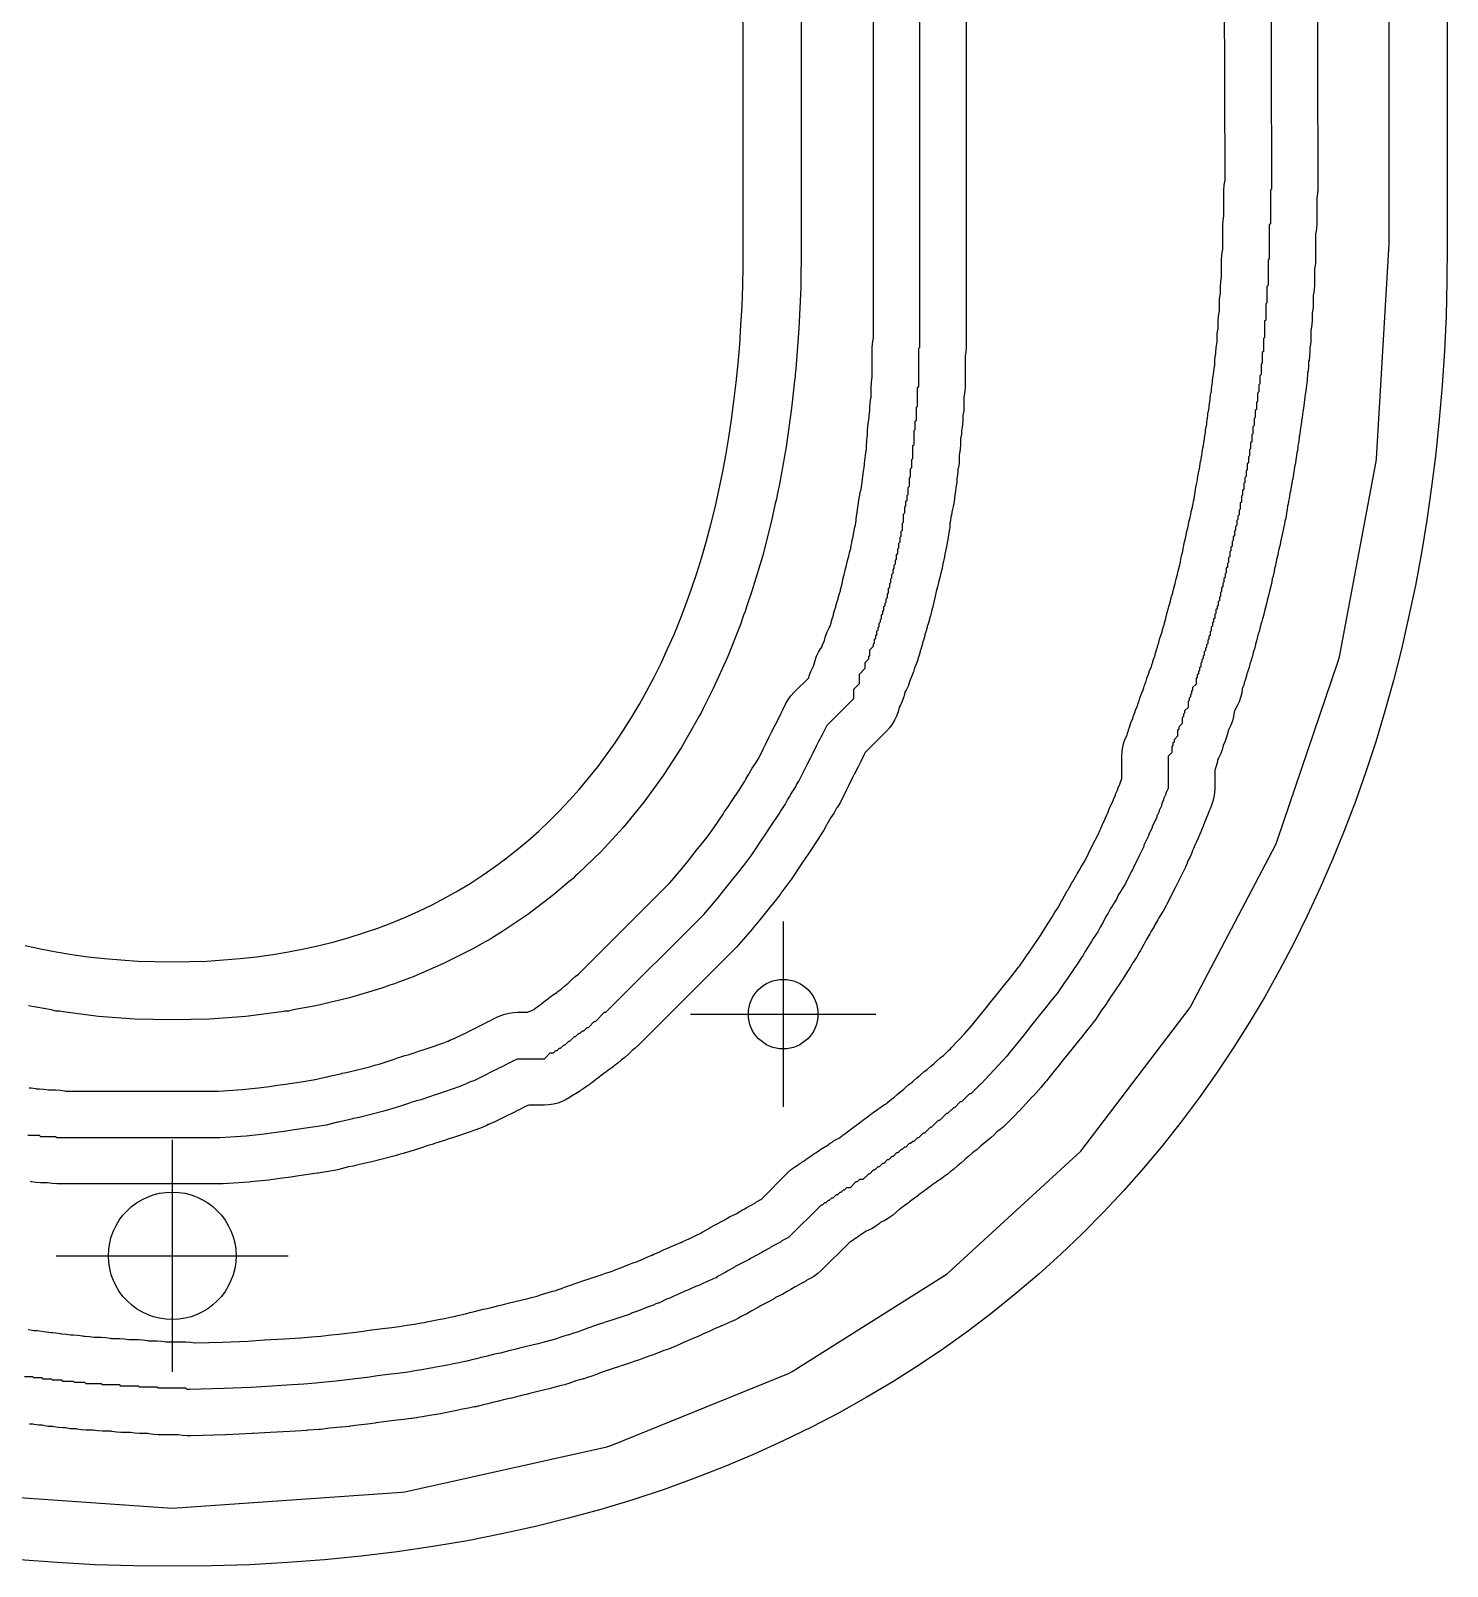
# Model space of a CAD drawing. Header units: millimetres. Extents: x 0 to 1800, y 0 to 406.
# Drawn here: x 1154.4 to 1276.5, y 51.5 to 183.9 of the extents above; entities that cross this region are included whole.
import ezdxf

# ---------------------------------------------------------------- set-up
doc = ezdxf.new("R2010")
doc.units = ezdxf.units.MM
for name, color, linetype in [('1_LETTERS', 7, 'Continuous'), ('2_BACK_inset_5mm', 7, 'Continuous'), ('4_THREADED_RODS_MX', 7, 'Continuous'), ('5_CABLE_EXITS_D11', 7, 'Continuous'), ('CENTERLINE', 7, 'Continuous'), ('GROOVE_8MM', 7, 'Continuous')]:
    doc.layers.add(name, color=color, linetype=linetype)

msp = doc.modelspace()

# ---------------------------------------------------------------- linework, layer by layer
at = {"layer": '1_LETTERS'}
for points in [[(1276.51, 202.42), (1276.51, 165.4), (1276.48, 162.34), (1276.4, 159.31), (1276.26, 156.31), (1276.07, 153.34), (1275.82, 150.39), (1275.52, 147.47), (1275.16, 144.58), (1274.75, 141.72), (1274.28, 138.89), (1273.76, 136.09), (1273.18, 133.33), (1272.55, 130.59), (1271.87, 127.89), (1271.13, 125.23), (1270.34, 122.6), (1269.49, 120), (1268.59, 117.44), (1267.63, 114.92), (1266.62, 112.44), (1265.56, 109.99), (1264.44, 107.58), (1263.27, 105.22), (1262.05, 102.89), (1260.77, 100.61), (1259.44, 98.37), (1258.06, 96.17), (1256.62, 94.01), (1255.13, 91.9), (1253.58, 89.83), (1251.99, 87.81), (1250.33, 85.84), (1248.63, 83.91), (1246.87, 82.03), (1245.07, 80.2), (1243.2, 78.42), (1241.29, 76.69), (1239.32, 75.01), (1237.3, 73.38), (1235.23, 71.81), (1233.11, 70.28), (1230.93, 68.81), (1228.7, 67.4), (1226.42, 66.04), (1224.09, 64.73), (1221.7, 63.49), (1219.26, 62.3), (1216.77, 61.16), (1214.23, 60.09), (1211.64, 59.08), (1209, 58.12), (1206.3, 57.23), (1203.55, 56.4), (1200.76, 55.63), (1197.91, 54.92), (1195, 54.28), (1192.05, 53.7), (1189.05, 53.19), (1185.99, 52.74), (1182.89, 52.36), (1179.73, 52.05), (1176.52, 51.81), (1173.27, 51.63), (1169.96, 51.53), (1166.6, 51.49), (1163.24, 51.53), (1159.93, 51.63), (1156.67, 51.81), (1153.46, 52.05)], [(1153.91, 105.03), (1155.23, 104.73), (1156.58, 104.47), (1157.94, 104.25), (1159.33, 104.06), (1160.74, 103.9), (1162.17, 103.78), (1163.62, 103.69), (1165.1, 103.64), (1166.6, 103.62), (1168.09, 103.64), (1169.57, 103.69), (1171.02, 103.78), (1172.45, 103.9), (1173.86, 104.06), (1175.25, 104.25), (1176.61, 104.47), (1177.95, 104.73), (1179.27, 105.03), (1180.56, 105.35), (1181.84, 105.71), (1183.09, 106.11), (1184.32, 106.53), (1185.52, 106.99), (1186.7, 107.48), (1187.86, 108), (1189, 108.55), (1190.11, 109.13), (1191.2, 109.75), (1192.27, 110.39), (1193.31, 111.07), (1194.34, 111.78), (1195.33, 112.51), (1196.31, 113.28), (1197.26, 114.07), (1198.19, 114.9), (1199.1, 115.75), (1199.98, 116.64), (1200.84, 117.55), (1201.67, 118.49), (1202.48, 119.45), (1203.27, 120.45), (1204.04, 121.47), (1204.78, 122.52), (1205.5, 123.6), (1206.19, 124.7), (1206.86, 125.83), (1207.51, 126.98), (1208.13, 128.17), (1208.73, 129.37), (1209.3, 130.61), (1209.85, 131.86), (1210.38, 133.15), (1210.88, 134.45), (1211.36, 135.79), (1211.82, 137.14), (1212.25, 138.52), (1212.65, 139.93), (1213.03, 141.35), (1213.39, 142.8), (1213.72, 144.28), (1214.03, 145.77), (1214.32, 147.29), (1214.58, 148.83), (1214.81, 150.39), (1215.02, 151.98), (1215.21, 153.58), (1215.37, 155.21), (1215.51, 156.86), (1215.62, 158.52), (1215.71, 160.21), (1215.77, 161.92), (1215.81, 163.65), (1215.82, 165.4), (1215.82, 202.42)]]:
    msp.add_lwpolyline(points, dxfattribs=at)
at = {"layer": '2_BACK_inset_5mm'}
for points in [[(1146.8, 57.87), (1166.6, 56.5), (1186.39, 57.87), (1186.65, 57.91), (1204.05, 61.8), (1204.48, 61.93), (1219.71, 68.12), (1220.04, 68.29), (1233.39, 76.71), (1233.46, 76.76), (1244.92, 87.29), (1254.35, 99.69), (1254.41, 99.8), (1261.72, 113.75), (1261.88, 114.13), (1267.08, 129.46), (1267.21, 129.93), (1270.38, 146.76), (1270.42, 147.04), (1271.51, 165.54), (1271.51, 202.28)], [(1220.82, 202.46), (1220.82, 165.36), (1220.77, 161.77), (1220.61, 158.23), (1220.35, 154.75), (1220.3, 154.31), (1220.29, 154.06), (1220.24, 153.72), (1219.98, 151.36), (1219.51, 148.04), (1218.94, 144.81), (1218.74, 143.89), (1218.69, 143.52), (1218.58, 143.15), (1218.26, 141.65), (1217.47, 138.58), (1216.57, 135.6), (1216.11, 134.25), (1215.99, 133.84), (1215.85, 133.52), (1215.57, 132.71), (1214.46, 129.91), (1213.23, 127.2), (1212.35, 125.47), (1212.18, 125.09), (1212.04, 124.87), (1211.9, 124.6), (1210.46, 122.09), (1208.9, 119.69), (1207.24, 117.39), (1205.46, 115.21), (1203.57, 113.15), (1201.57, 111.21), (1201.37, 111.04), (1201.16, 110.82), (1200.81, 110.56), (1199.46, 109.39), (1197.24, 107.71), (1194.92, 106.15), (1194.31, 105.79), (1193.98, 105.55), (1193.56, 105.36), (1192.5, 104.74), (1189.98, 103.47), (1187.36, 102.34), (1186.17, 101.91), (1185.76, 101.71), (1185.36, 101.61), (1184.65, 101.36), (1181.86, 100.52), (1178.97, 99.84), (1177.02, 99.49), (1176.61, 99.38), (1176.31, 99.36), (1176, 99.3), (1172.95, 98.92), (1169.81, 98.69), (1166.6, 98.62), (1163.38, 98.69), (1160.24, 98.92), (1157.19, 99.3), (1156.87, 99.36), (1156.57, 99.38), (1156.17, 99.49), (1154.21, 99.84)]]:
    msp.add_lwpolyline(points, dxfattribs=at)
at = {"layer": '4_THREADED_RODS_MX'}
for p, q in [((1219.26, 107.11), (1219.26, 91.11)), ((1211.26, 99.11), (1227.26, 99.11))]:
    msp.add_line(p, q, dxfattribs=at)
msp.add_circle((1219.26, 99.11), 3, dxfattribs=at)
at = {"layer": '5_CABLE_EXITS_D11'}
for p, q in [((1166.59, 88.27), (1166.59, 68.27)), ((1156.59, 78.27), (1176.59, 78.27))]:
    msp.add_line(p, q, dxfattribs=at)
msp.add_circle((1166.59, 78.27), 5.5, dxfattribs=at)
at = {"layer": 'CENTERLINE'}
for points in [[(1154.13, 88.67), (1155.13, 88.67), (1155.23, 88.57), (1156.53, 88.57), (1156.63, 88.47), (1170.7, 88.47), (1172.96, 88.62), (1174.52, 88.78), (1175.54, 88.92), (1176.24, 89.02), (1176.94, 89.12), (1178.51, 89.35), (1179.88, 89.57), (1180.87, 89.82), (1180.92, 89.83), (1181.42, 89.93), (1182.17, 90.12), (1182.22, 90.13), (1182.72, 90.23), (1184.84, 90.76), (1185.14, 90.86), (1185.54, 90.96), (1186.39, 91.24), (1186.99, 91.44), (1187.29, 91.54), (1187.59, 91.64), (1187.64, 91.66), (1188.04, 91.76), (1188.89, 92.04), (1189.19, 92.14), (1189.49, 92.24), (1190.09, 92.44), (1191.41, 92.89), (1191.61, 92.99), (1191.91, 93.09), (1192.31, 93.29), (1192.61, 93.39), (1193.77, 93.97), (1193.97, 94.07), (1194.37, 94.27), (1194.57, 94.37), (1194.77, 94.47), (1194.97, 94.57), (1195.37, 94.77), (1195.57, 94.87), (1195.77, 94.97), (1195.97, 95.07), (1196.37, 95.27), (1196.37, 95.27), (1198.67, 95.27), (1199.17, 95.77), (1199.47, 95.77), (1199.67, 95.97), (1199.77, 95.97), (1199.97, 96.17), (1200.07, 96.17), (1200.37, 96.47), (1200.47, 96.47), (1200.77, 96.77), (1200.87, 96.77), (1201.27, 97.17), (1201.37, 97.17), (1201.67, 97.47), (1201.77, 97.47), (1201.97, 97.67), (1202.07, 97.67), (1202.37, 97.97), (1202.47, 97.97), (1202.97, 98.47), (1203.07, 98.47), (1203.87, 99.27), (1203.97, 99.27), (1212.41, 107.71), (1213.56, 109.05), (1214.12, 109.75), (1214.92, 110.75), (1215.32, 111.25), (1215.87, 111.93), (1216.56, 112.86), (1217.52, 114.29), (1217.58, 114.41), (1217.76, 114.66), (1218.19, 115.31), (1218.92, 116.39), (1219.02, 116.59), (1219.42, 117.19), (1219.62, 117.59), (1219.82, 117.89), (1219.92, 118.09), (1220.32, 118.69), (1220.42, 118.89), (1220.62, 119.19), (1221.14, 120.24), (1221.34, 120.64), (1221.44, 120.84), (1221.54, 121.04), (1221.64, 121.24), (1221.84, 121.64), (1221.94, 121.84), (1222.04, 122.04), (1222.14, 122.24), (1222.34, 122.64), (1222.44, 122.84), (1222.54, 123.04), (1222.64, 123.24), (1222.84, 123.64), (1223.04, 124.04), (1225.34, 126.34), (1225.34, 127.14), (1225.84, 127.64), (1225.84, 128.44), (1226.34, 128.94), (1226.34, 129.44), (1226.64, 129.74), (1226.64, 129.94), (1226.74, 130.04), (1226.74, 130.54), (1227.04, 130.84), (1227.04, 131.04), (1227.14, 131.14), (1227.14, 131.44), (1227.24, 131.54), (1227.24, 131.74), (1227.34, 131.84), (1227.34, 132.14), (1227.44, 132.24), (1227.44, 132.44), (1227.54, 132.54), (1227.54, 132.84), (1227.64, 132.94), (1227.64, 133.14), (1227.74, 133.24), (1227.74, 133.54), (1227.84, 133.64), (1227.84, 133.84), (1227.94, 133.94), (1227.94, 134.24), (1228.04, 134.34), (1228.04, 134.54), (1228.14, 134.64), (1228.14, 134.94), (1228.24, 135.04), (1228.24, 135.34), (1228.34, 135.44), (1228.34, 135.84), (1228.44, 135.94), (1228.44, 136.24), (1228.54, 136.34), (1228.54, 136.64), (1228.64, 136.74), (1228.64, 137.04), (1228.74, 137.14), (1228.74, 137.44), (1228.84, 137.54), (1228.84, 137.84), (1228.94, 137.94), (1228.94, 138.24), (1229.04, 138.34), (1229.04, 138.74), (1229.14, 138.84), (1229.14, 139.24), (1229.24, 139.34), (1229.24, 139.74), (1229.34, 139.84), (1229.34, 140.24), (1229.44, 140.34), (1229.44, 140.74), (1229.54, 140.84), (1229.54, 141.44), (1229.64, 141.54), (1229.64, 142.24), (1229.74, 142.34), (1229.74, 142.84), (1229.84, 142.94), (1229.84, 143.34), (1229.94, 143.44), (1229.94, 143.84), (1230.04, 143.94), (1230.04, 144.54), (1230.14, 144.64), (1230.14, 145.34), (1230.24, 145.44), (1230.24, 146.14), (1230.34, 146.24), (1230.34, 146.94), (1230.44, 147.04), (1230.44, 148.14), (1230.54, 148.24), (1230.54, 149.44), (1230.64, 149.54), (1230.64, 150.24), (1230.74, 150.34), (1230.74, 151.44), (1230.84, 151.54), (1230.84, 153.14), (1230.94, 153.24), (1230.94, 156.54), (1231.04, 156.64), (1231.04, 205.22)], [(1261.26, 203.74), (1261.35, 170.26), (1261.26, 170.17), (1261.26, 167.27), (1261.16, 167.17), (1261.16, 164.27), (1261.06, 164.17), (1261.06, 161.97), (1260.96, 161.87), (1260.96, 160.47), (1260.86, 160.37), (1260.86, 158.97), (1260.76, 158.87), (1260.76, 157.47), (1260.66, 157.37), (1260.66, 156.27), (1260.56, 156.17), (1260.56, 155.27), (1260.46, 155.17), (1260.46, 154.27), (1260.36, 154.17), (1260.36, 153.47), (1260.26, 153.37), (1260.26, 152.77), (1260.16, 152.67), (1260.16, 151.97), (1260.06, 151.87), (1260.06, 151.27), (1259.96, 151.17), (1259.96, 150.57), (1259.86, 150.47), (1259.86, 149.87), (1259.76, 149.77), (1259.76, 149.17), (1259.66, 149.07), (1259.66, 148.47), (1259.56, 148.37), (1259.56, 147.87), (1259.46, 147.77), (1259.46, 147.27), (1259.36, 147.17), (1259.36, 146.67), (1259.26, 146.57), (1259.26, 146.07), (1259.16, 145.97), (1259.16, 145.47), (1259.06, 145.37), (1259.06, 144.97), (1258.96, 144.87), (1258.96, 144.37), (1258.86, 144.27), (1258.86, 143.87), (1258.76, 143.77), (1258.76, 143.27), (1258.66, 143.17), (1258.66, 142.67), (1258.56, 142.57), (1258.56, 142.17), (1258.46, 142.07), (1258.46, 141.77), (1258.36, 141.67), (1258.36, 141.27), (1258.26, 141.17), (1258.26, 140.87), (1258.16, 140.77), (1258.16, 140.37), (1258.06, 140.27), (1258.06, 139.97), (1257.96, 139.87), (1257.96, 139.47), (1257.86, 139.37), (1257.86, 139.07), (1257.76, 138.97), (1257.76, 138.57), (1257.66, 138.47), (1257.66, 138.07), (1257.56, 137.97), (1257.56, 137.67), (1257.46, 137.57), (1257.46, 137.17), (1257.36, 137.07), (1257.36, 136.77), (1257.26, 136.67), (1257.26, 136.37), (1257.16, 136.27), (1257.16, 135.97), (1257.06, 135.87), (1257.06, 135.57), (1256.96, 135.47), (1256.96, 135.17), (1256.86, 135.07), (1256.86, 134.77), (1256.76, 134.67), (1256.76, 134.37), (1256.66, 134.27), (1256.66, 134.07), (1256.56, 133.97), (1256.56, 133.67), (1256.46, 133.57), (1256.46, 133.27), (1256.36, 133.17), (1256.36, 132.97), (1256.26, 132.87), (1256.26, 132.57), (1256.16, 132.47), (1256.16, 132.17), (1256.06, 132.07), (1256.06, 131.77), (1255.96, 131.67), (1255.96, 131.47), (1255.86, 131.37), (1255.86, 131.07), (1255.76, 130.97), (1255.76, 130.77), (1255.66, 130.67), (1255.66, 130.47), (1255.56, 130.37), (1255.56, 130.07), (1255.46, 129.97), (1255.46, 129.77), (1255.36, 129.67), (1255.36, 129.47), (1255.26, 129.37), (1255.26, 129.07), (1255.16, 128.97), (1255.16, 128.77), (1255.06, 128.67), (1255.06, 128.47), (1254.96, 128.37), (1254.96, 128.17), (1254.86, 128.07), (1254.86, 127.57), (1254.56, 127.27), (1254.56, 127.07), (1254.46, 126.97), (1254.46, 126.77), (1254.36, 126.67), (1254.36, 126.47), (1254.26, 126.37), (1254.26, 126.17), (1254.16, 126.07), (1254.16, 125.57), (1253.86, 125.27), (1253.86, 125.07), (1253.76, 124.97), (1253.76, 124.77), (1253.66, 124.67), (1253.66, 124.17), (1253.36, 123.87), (1253.36, 123.67), (1253.26, 123.57), (1253.26, 123.07), (1252.96, 122.77), (1252.96, 122.57), (1252.86, 122.47), (1252.86, 122.27), (1252.76, 122.17), (1252.76, 121.67), (1252.46, 121.37), (1252.46, 118.58), (1252.26, 118.18), (1252.26, 118.08), (1252.06, 117.68), (1252.06, 117.58), (1251.86, 117.18), (1251.86, 117.08), (1251.66, 116.68), (1251.66, 116.58), (1251.46, 116.18), (1251.46, 116.08), (1251.06, 115.28), (1251.06, 115.18), (1250.76, 114.58), (1250.76, 114.48), (1250.36, 113.68), (1250.36, 113.58), (1249.98, 112.82), (1249.98, 112.82), (1249.46, 111.77), (1249.36, 111.57), (1249.26, 111.37), (1249.16, 111.17), (1249.06, 110.97), (1248.96, 110.77), (1248.86, 110.57), (1248.76, 110.37), (1248.68, 110.22), (1248.48, 109.92), (1248.38, 109.72), (1248.18, 109.42), (1247.98, 109.02), (1247.78, 108.72), (1247.68, 108.52), (1247.48, 108.22), (1247.28, 107.82), (1247.08, 107.52), (1246.78, 106.92), (1246.58, 106.62), (1246.38, 106.22), (1245.98, 105.62), (1245.88, 105.42), (1245.28, 104.52), (1245.18, 104.32), (1245.11, 104.2), (1244.91, 103.9), (1244.71, 103.6), (1244.11, 102.7), (1243.91, 102.4), (1243.74, 102.15), (1243.44, 101.75), (1242.87, 100.9), (1242.68, 100.66), (1242.28, 100.16), (1241.88, 99.66), (1241.48, 99.16), (1240.68, 98.16), (1240.28, 97.66), (1239.88, 97.16), (1239.48, 96.66), (1238.84, 95.86), (1238.53, 95.49), (1237.83, 94.72), (1236.66, 93.46), (1236.36, 93.14), (1236.33, 93.14), (1235.43, 92.24), (1235.33, 92.24), (1234.63, 91.54), (1234.53, 91.54), (1234.03, 91.04), (1233.93, 91.04), (1233.43, 90.54), (1233.33, 90.54), (1232.73, 89.94), (1232.63, 89.94), (1232.03, 89.34), (1231.93, 89.34), (1231.43, 88.84), (1231.33, 88.84), (1230.93, 88.44), (1230.83, 88.44), (1230.53, 88.14), (1230.43, 88.14), (1230.23, 87.94), (1230.13, 87.94), (1229.83, 87.64), (1229.73, 87.64), (1229.53, 87.44), (1229.43, 87.44), (1229.13, 87.14), (1229.03, 87.14), (1228.73, 86.84), (1228.63, 86.84), (1228.33, 86.54), (1228.23, 86.54), (1227.93, 86.24), (1227.83, 86.24), (1227.53, 85.94), (1227.43, 85.94), (1227.13, 85.64), (1227.03, 85.64), (1226.73, 85.34), (1226.63, 85.34), (1226.13, 84.84), (1225.83, 84.84), (1225.63, 84.64), (1225.53, 84.64), (1225.03, 84.14), (1224.73, 84.14), (1224.53, 83.94), (1224.43, 83.94), (1224.23, 83.74), (1224.13, 83.74), (1223.93, 83.54), (1223.83, 83.54), (1223.53, 83.24), (1223.43, 83.24), (1223.23, 83.04), (1223.13, 83.04), (1222.93, 82.84), (1222.83, 82.84), (1222.63, 82.64), (1222.53, 82.64), (1219.73, 79.85), (1219.13, 79.55), (1219.03, 79.45), (1218.23, 79.05), (1218.13, 78.95), (1217.53, 78.65), (1217.43, 78.55), (1216.43, 78.05), (1216.33, 77.95), (1215.13, 77.35), (1215.03, 77.25), (1214.43, 76.95), (1214.33, 76.85), (1213.53, 76.45), (1213.47, 76.38), (1213.29, 76.32), (1212.69, 76.02), (1212.39, 75.92), (1211.99, 75.72), (1211.69, 75.62), (1211.09, 75.32), (1210.79, 75.22), (1210.19, 74.92), (1209.89, 74.82), (1209.49, 74.62), (1209.19, 74.52), (1208.59, 74.22), (1208.29, 74.12), (1208.09, 74.02), (1207.49, 73.82), (1207.29, 73.72), (1206.99, 73.62), (1206.79, 73.52), (1206.19, 73.32), (1205.99, 73.22), (1205.81, 73.16), (1205.51, 73.06), (1205.21, 72.96), (1204.91, 72.86), (1204.31, 72.66), (1204.01, 72.56), (1203.71, 72.46), (1203.41, 72.36), (1202.09, 71.92), (1201.89, 71.82), (1201.41, 71.66), (1201.11, 71.56), (1200.81, 71.46), (1200.76, 71.45), (1200.36, 71.35), (1199.51, 71.06), (1199.21, 70.96), (1199.16, 70.95), (1198.53, 70.79), (1198.13, 70.69), (1197.73, 70.59), (1196.53, 70.29), (1196.13, 70.19), (1195.73, 70.09), (1194.88, 69.88), (1194.38, 69.78), (1193.63, 69.59), (1193.23, 69.49), (1192.83, 69.39), (1192.43, 69.29), (1192.03, 69.19), (1191.98, 69.18), (1191.83, 69.15), (1191.33, 69.05), (1190.83, 68.95), (1190.33, 68.85), (1189.33, 68.65), (1189.07, 68.6), (1188.71, 68.54), (1188.11, 68.44), (1187.51, 68.34), (1187.09, 68.26), (1186.69, 68.21), (1186.02, 68.12), (1185.22, 68.02), (1184.29, 67.91), (1183.59, 67.81), (1182.92, 67.72), (1182.12, 67.62), (1181.43, 67.54), (1180.71, 67.46), (1179.79, 67.37), (1178.97, 67.28), (1177.95, 67.21), (1176.48, 67.11), (1174.78, 67.01), (1173.33, 66.92), (1171.07, 66.83), (1168.07, 66.74), (1167.87, 66.74), (1167.77, 66.84), (1165.37, 66.84), (1165.27, 66.94), (1163.77, 66.94), (1163.67, 67.04), (1162.17, 67.04), (1162.07, 67.14), (1160.57, 67.14), (1160.47, 67.24), (1159.17, 67.24), (1159.07, 67.34), (1158.17, 67.34), (1158.07, 67.44), (1157.17, 67.44), (1157.07, 67.54), (1156.27, 67.54), (1156.17, 67.64), (1155.47, 67.64), (1155.37, 67.74), (1154.67, 67.74), (1154.57, 67.84), (1153.87, 67.84)]]:
    msp.add_lwpolyline(points, dxfattribs=at)
at = {"layer": 'GROOVE_8MM'}
for points in [[(1154.25, 92.76), (1154.42, 92.75), (1154.81, 92.69), (1154.9, 92.67), (1155.13, 92.67), (1155.52, 92.65), (1155.91, 92.59), (1156, 92.57), (1156.53, 92.57), (1156.92, 92.55), (1157.31, 92.49), (1157.4, 92.47), (1170.57, 92.47), (1172.62, 92.61), (1174.04, 92.75), (1174.97, 92.88), (1175.67, 92.98), (1176.37, 93.08), (1177.9, 93.3), (1179.07, 93.49), (1179.9, 93.7), (1179.95, 93.71), (1180.14, 93.76), (1180.54, 93.84), (1181.2, 94), (1181.25, 94.01), (1181.44, 94.06), (1181.84, 94.14), (1183.72, 94.6), (1183.87, 94.66), (1184.17, 94.74), (1184.42, 94.8), (1185.12, 95.04), (1185.72, 95.24), (1186.02, 95.34), (1186.32, 95.44), (1186.37, 95.46), (1186.67, 95.54), (1186.92, 95.6), (1187.62, 95.84), (1187.92, 95.94), (1188.22, 96.04), (1188.82, 96.24), (1189.93, 96.61), (1190.34, 96.78), (1190.37, 96.79), (1190.52, 96.86), (1191.04, 97.08), (1191.07, 97.09), (1191.98, 97.54), (1192.18, 97.64), (1192.58, 97.84), (1192.78, 97.94), (1192.98, 98.04), (1193.18, 98.14), (1193.58, 98.34), (1193.78, 98.44), (1193.98, 98.54), (1194.18, 98.64), (1194.58, 98.84), (1194.58, 98.85), (1194.92, 99), (1195.27, 99.11), (1195.64, 99.2), (1196, 99.25), (1196.37, 99.27), (1197.24, 99.27), (1197.28, 99.3), (1197.64, 99.46), (1197.78, 99.51), (1197.83, 99.56), (1198.15, 99.79), (1198.18, 99.81), (1198.23, 99.86), (1198.55, 100.09), (1198.55, 100.1), (1198.73, 100.26), (1199.05, 100.49), (1199.08, 100.51), (1199.13, 100.56), (1199.45, 100.79), (1199.61, 100.89), (1199.75, 100.99), (1199.78, 101.01), (1199.83, 101.06), (1200.11, 101.27), (1200.14, 101.3), (1200.43, 101.56), (1200.71, 101.77), (1201.04, 102.1), (1201.33, 102.36), (1201.61, 102.57), (1209.48, 110.43), (1210.48, 111.6), (1211, 112.25), (1211.8, 113.25), (1212.2, 113.75), (1212.7, 114.38), (1213.29, 115.17), (1214.09, 116.36), (1214.18, 116.52), (1214.38, 116.81), (1214.49, 116.97), (1214.87, 117.53), (1215.47, 118.43), (1215.69, 118.81), (1215.95, 119.2), (1216.04, 119.38), (1216.29, 119.81), (1216.37, 119.93), (1216.59, 120.31), (1216.87, 120.73), (1217.09, 121.11), (1217.15, 121.2), (1217.56, 122.02), (1217.76, 122.42), (1217.86, 122.62), (1217.96, 122.82), (1218.06, 123.02), (1218.26, 123.42), (1218.36, 123.62), (1218.46, 123.82), (1218.56, 124.02), (1218.76, 124.42), (1218.86, 124.62), (1218.96, 124.82), (1219.06, 125.02), (1219.26, 125.42), (1219.46, 125.83), (1219.67, 126.2), (1219.93, 126.55), (1220.21, 126.87), (1221.46, 128.12), (1221.51, 128.3), (1221.64, 128.67), (1221.81, 129.02), (1221.91, 129.19), (1221.91, 129.22), (1222.01, 129.6), (1222.14, 129.97), (1222.31, 130.32), (1222.51, 130.66), (1222.55, 130.71), (1222.64, 130.97), (1222.81, 131.32), (1222.82, 131.34), (1222.91, 131.7), (1223.04, 132.07), (1223.21, 132.42), (1223.31, 132.58), (1223.31, 132.6), (1223.39, 132.83), (1223.41, 132.9), (1223.41, 132.9), (1223.41, 132.92), (1223.51, 133.3), (1223.59, 133.53), (1223.61, 133.6), (1223.61, 133.6), (1223.61, 133.62), (1223.71, 134), (1223.79, 134.23), (1223.81, 134.3), (1223.81, 134.3), (1223.81, 134.32), (1223.91, 134.7), (1223.99, 134.93), (1224.01, 135), (1224.01, 135), (1224.01, 135.02), (1224.11, 135.4), (1224.19, 135.63), (1224.21, 135.7), (1224.21, 135.7), (1224.21, 135.72), (1224.31, 136.1), (1224.31, 136.1), (1224.31, 136.12), (1224.38, 136.37), (1224.41, 136.62), (1224.51, 137), (1224.51, 137), (1224.51, 137.02), (1224.61, 137.4), (1224.61, 137.4), (1224.61, 137.42), (1224.71, 137.8), (1224.71, 137.8), (1224.71, 137.82), (1224.81, 138.2), (1224.81, 138.2), (1224.81, 138.22), (1224.91, 138.6), (1224.91, 138.6), (1224.91, 138.62), (1225.01, 139), (1225.01, 139), (1225.01, 139.02), (1225.08, 139.27), (1225.11, 139.52), (1225.18, 139.77), (1225.21, 140.02), (1225.28, 140.27), (1225.31, 140.52), (1225.38, 140.77), (1225.41, 141.02), (1225.48, 141.27), (1225.51, 141.52), (1225.55, 141.65), (1225.56, 141.83), (1225.61, 142.22), (1225.64, 142.33), (1225.66, 142.63), (1225.71, 143.02), (1225.75, 143.17), (1225.76, 143.23), (1225.81, 143.62), (1225.88, 143.87), (1225.91, 144.12), (1225.98, 144.37), (1226.01, 144.62), (1226.05, 144.75), (1226.06, 144.93), (1226.11, 145.32), (1226.14, 145.43), (1226.16, 145.73), (1226.21, 146.12), (1226.24, 146.23), (1226.26, 146.53), (1226.31, 146.92), (1226.34, 147.03), (1226.36, 147.33), (1226.41, 147.72), (1226.44, 147.81), (1226.44, 148.14), (1226.46, 148.53), (1226.51, 148.92), (1226.54, 149.01), (1226.54, 149.44), (1226.56, 149.83), (1226.61, 150.22), (1226.64, 150.33), (1226.66, 150.63), (1226.71, 151.02), (1226.74, 151.11), (1226.74, 151.44), (1226.76, 151.83), (1226.81, 152.22), (1226.84, 152.31), (1226.84, 153.14), (1226.86, 153.53), (1226.91, 153.92), (1226.94, 154.01), (1226.94, 156.54), (1226.96, 156.93), (1227.01, 157.32), (1227.04, 157.41), (1227.04, 205.16)], [(1235.04, 205.22), (1235.04, 156.64), (1235.02, 156.24), (1234.96, 155.85), (1234.94, 155.76), (1234.94, 153.24), (1234.92, 152.84), (1234.86, 152.45), (1234.84, 152.36), (1234.84, 151.54), (1234.82, 151.14), (1234.76, 150.75), (1234.74, 150.66), (1234.74, 150.34), (1234.72, 149.94), (1234.66, 149.55), (1234.63, 149.44), (1234.62, 149.14), (1234.56, 148.75), (1234.54, 148.66), (1234.54, 148.24), (1234.52, 147.84), (1234.46, 147.45), (1234.44, 147.36), (1234.44, 147.04), (1234.42, 146.64), (1234.36, 146.25), (1234.33, 146.14), (1234.32, 145.84), (1234.26, 145.45), (1234.23, 145.34), (1234.22, 145.04), (1234.16, 144.65), (1234.13, 144.54), (1234.12, 144.24), (1234.06, 143.85), (1234.03, 143.72), (1234.02, 143.54), (1233.96, 143.15), (1233.9, 142.9), (1233.86, 142.65), (1233.8, 142.4), (1233.76, 142.15), (1233.72, 142), (1233.72, 141.94), (1233.66, 141.55), (1233.63, 141.44), (1233.62, 141.14), (1233.56, 140.75), (1233.53, 140.62), (1233.52, 140.44), (1233.46, 140.05), (1233.4, 139.8), (1233.36, 139.55), (1233.3, 139.3), (1233.26, 139.05), (1233.2, 138.8), (1233.16, 138.55), (1233.1, 138.3), (1233.06, 138.05), (1233, 137.8), (1232.96, 137.55), (1232.86, 137.17), (1232.86, 137.17), (1232.86, 137.15), (1232.76, 136.77), (1232.76, 136.77), (1232.76, 136.75), (1232.66, 136.37), (1232.66, 136.37), (1232.66, 136.35), (1232.56, 135.97), (1232.56, 135.97), (1232.56, 135.95), (1232.46, 135.57), (1232.46, 135.57), (1232.46, 135.55), (1232.36, 135.17), (1232.36, 135.17), (1232.36, 135.15), (1232.3, 134.9), (1232.26, 134.65), (1232.16, 134.27), (1232.16, 134.27), (1232.16, 134.25), (1232.06, 133.87), (1232.06, 133.87), (1232.06, 133.85), (1231.96, 133.47), (1231.88, 133.24), (1231.86, 133.17), (1231.86, 133.17), (1231.86, 133.15), (1231.76, 132.77), (1231.68, 132.54), (1231.66, 132.47), (1231.66, 132.47), (1231.66, 132.45), (1231.56, 132.07), (1231.48, 131.84), (1231.46, 131.77), (1231.46, 131.77), (1231.46, 131.75), (1231.36, 131.37), (1231.28, 131.14), (1231.26, 131.07), (1231.26, 131.07), (1231.26, 131.05), (1231.16, 130.67), (1231.08, 130.44), (1231.06, 130.37), (1231.06, 130.37), (1231.06, 130.35), (1230.96, 129.97), (1230.88, 129.74), (1230.86, 129.67), (1230.73, 129.3), (1230.6, 129.03), (1230.56, 128.87), (1230.48, 128.64), (1230.46, 128.57), (1230.33, 128.2), (1230.2, 127.93), (1230.16, 127.77), (1230.03, 127.4), (1229.86, 127.05), (1229.76, 126.88), (1229.76, 126.85), (1229.66, 126.47), (1229.53, 126.1), (1229.36, 125.75), (1229.26, 125.58), (1229.26, 125.55), (1229.16, 125.17), (1229.03, 124.8), (1228.86, 124.45), (1228.66, 124.11), (1228.43, 123.8), (1228.17, 123.51), (1226.33, 121.67), (1226.22, 121.45), (1226.12, 121.25), (1226.02, 121.05), (1225.92, 120.85), (1225.72, 120.45), (1225.62, 120.25), (1225.52, 120.05), (1225.42, 119.85), (1225.22, 119.45), (1225.12, 119.25), (1225.02, 119.05), (1224.92, 118.85), (1224.72, 118.45), (1224.19, 117.4), (1223.95, 116.97), (1223.87, 116.86), (1223.65, 116.47), (1223.37, 116.06), (1223.15, 115.67), (1223.08, 115.58), (1222.99, 115.4), (1222.75, 114.97), (1222.47, 114.56), (1222.25, 114.17), (1221.52, 113.09), (1221.09, 112.44), (1220.96, 112.26), (1220.92, 112.21), (1220.85, 112.07), (1219.89, 110.64), (1219.76, 110.46), (1219.07, 109.53), (1218.99, 109.43), (1218.44, 108.75), (1218.04, 108.25), (1217.24, 107.25), (1216.68, 106.55), (1216.6, 106.45), (1215.45, 105.11), (1215.24, 104.88), (1206.8, 96.44), (1206.51, 96.18), (1206.23, 95.97), (1205.9, 95.64), (1205.61, 95.38), (1205.33, 95.17), (1205.3, 95.14), (1205.01, 94.88), (1204.69, 94.64), (1204.66, 94.62), (1204.61, 94.58), (1204.29, 94.34), (1204.13, 94.25), (1203.99, 94.14), (1203.96, 94.12), (1203.91, 94.08), (1203.59, 93.84), (1203.59, 93.84), (1203.41, 93.68), (1203.09, 93.44), (1203.06, 93.42), (1203.01, 93.38), (1202.69, 93.14), (1202.66, 93.12), (1202.61, 93.08), (1202.29, 92.84), (1202.13, 92.75), (1201.99, 92.64), (1201.83, 92.55), (1201.69, 92.44), (1201.36, 92.24), (1201.19, 92.16), (1200.89, 91.94), (1200.56, 91.74), (1200.2, 91.57), (1199.83, 91.44), (1199.45, 91.35), (1199.06, 91.29), (1198.67, 91.27), (1197.32, 91.27), (1197.16, 91.19), (1196.76, 90.99), (1196.56, 90.89), (1196.36, 90.79), (1196.16, 90.69), (1195.76, 90.49), (1195.56, 90.39), (1194.4, 89.81), (1193.87, 89.59), (1193.84, 89.58), (1193.7, 89.51), (1193.17, 89.29), (1193.08, 89.26), (1192.67, 89.09), (1191.35, 88.65), (1190.75, 88.45), (1190.45, 88.35), (1190.15, 88.25), (1189.3, 87.97), (1189.01, 87.88), (1188.75, 87.82), (1188.55, 87.75), (1188.25, 87.65), (1187.65, 87.45), (1186.8, 87.17), (1186.51, 87.08), (1186.25, 87.02), (1186.1, 86.97), (1185.81, 86.88), (1183.69, 86.35), (1183.51, 86.31), (1183.1, 86.23), (1182.39, 86.05), (1182.21, 86.01), (1181.8, 85.93), (1180.85, 85.69), (1180.54, 85.63), (1179.17, 85.4), (1179.08, 85.39), (1177.51, 85.16), (1176.81, 85.06), (1176.11, 84.96), (1175.09, 84.82), (1174.92, 84.79), (1173.35, 84.64), (1173.22, 84.63), (1170.97, 84.48), (1170.7, 84.47), (1156.63, 84.47), (1156.24, 84.49), (1155.85, 84.55), (1155.76, 84.57), (1155.23, 84.57), (1154.84, 84.59), (1154.45, 84.65), (1154.36, 84.67)], [(1154.16, 71.92), (1154.55, 71.86), (1154.66, 71.84), (1154.96, 71.82), (1155.35, 71.76), (1155.46, 71.74), (1155.76, 71.72), (1156.15, 71.66), (1156.26, 71.64), (1156.56, 71.62), (1156.95, 71.56), (1157.04, 71.54), (1157.07, 71.54), (1157.46, 71.52), (1157.85, 71.46), (1157.94, 71.44), (1158.07, 71.44), (1158.46, 71.42), (1158.85, 71.36), (1158.94, 71.34), (1159.07, 71.34), (1159.46, 71.32), (1159.85, 71.26), (1159.94, 71.24), (1160.47, 71.24), (1160.86, 71.22), (1161.25, 71.16), (1161.34, 71.14), (1162.07, 71.14), (1162.46, 71.12), (1162.85, 71.06), (1162.94, 71.04), (1163.67, 71.04), (1164.06, 71.02), (1164.45, 70.96), (1164.54, 70.94), (1165.27, 70.94), (1165.66, 70.92), (1166.05, 70.86), (1166.14, 70.84), (1167.77, 70.84), (1168.16, 70.82), (1168.55, 70.76), (1168.57, 70.76), (1170.93, 70.83), (1173.12, 70.92), (1174.53, 71.01), (1174.55, 71.01), (1176.24, 71.11), (1177.67, 71.2), (1178.61, 71.27), (1179.4, 71.35), (1180.29, 71.44), (1180.96, 71.51), (1181.63, 71.59), (1182.43, 71.69), (1183.06, 71.77), (1183.73, 71.87), (1183.79, 71.88), (1184.73, 71.99), (1185.53, 72.09), (1186.16, 72.17), (1186.47, 72.22), (1186.85, 72.28), (1187.45, 72.38), (1188.05, 72.48), (1188.35, 72.53), (1188.55, 72.57), (1189.55, 72.77), (1190.05, 72.87), (1190.55, 72.97), (1191.05, 73.07), (1191.1, 73.08), (1191.46, 73.17), (1191.86, 73.27), (1192.26, 73.37), (1192.66, 73.47), (1193.41, 73.66), (1193.59, 73.7), (1194, 73.78), (1194.76, 73.97), (1195.16, 74.07), (1195.56, 74.17), (1196.76, 74.47), (1197.16, 74.57), (1197.56, 74.67), (1198.05, 74.79), (1198.25, 74.86), (1199.1, 75.14), (1199.39, 75.23), (1199.65, 75.29), (1199.85, 75.36), (1200.15, 75.46), (1200.42, 75.55), (1200.83, 75.72), (1202.15, 76.16), (1202.45, 76.26), (1202.75, 76.36), (1203.05, 76.46), (1203.65, 76.66), (1203.95, 76.76), (1204.25, 76.86), (1204.52, 76.95), (1204.93, 77.12), (1205.32, 77.25), (1205.73, 77.42), (1205.82, 77.45), (1206.23, 77.62), (1206.62, 77.75), (1207.03, 77.92), (1207.06, 77.93), (1207.4, 78.1), (1207.93, 78.32), (1207.96, 78.33), (1208.1, 78.4), (1208.63, 78.62), (1208.66, 78.63), (1209, 78.8), (1209.53, 79.02), (1209.56, 79.03), (1209.9, 79.2), (1210.43, 79.42), (1210.46, 79.43), (1210.6, 79.5), (1211.13, 79.72), (1211.16, 79.73), (1211.5, 79.9), (1211.61, 79.95), (1211.74, 80.02), (1212.16, 80.23), (1212.27, 80.31), (1212.64, 80.52), (1212.86, 80.63), (1212.97, 80.71), (1213.34, 80.92), (1214.16, 81.33), (1214.27, 81.41), (1214.64, 81.62), (1215.26, 81.93), (1215.37, 82.01), (1215.74, 82.22), (1215.96, 82.33), (1216.07, 82.41), (1216.44, 82.62), (1216.86, 82.83), (1216.97, 82.91), (1217.34, 83.12), (1217.36, 83.13), (1219.7, 85.47), (1219.99, 85.73), (1220.31, 85.97), (1220.47, 86.06), (1220.61, 86.17), (1220.77, 86.26), (1220.91, 86.37), (1221.07, 86.46), (1221.21, 86.57), (1221.24, 86.59), (1221.29, 86.63), (1221.61, 86.87), (1221.77, 86.96), (1221.91, 87.07), (1222.07, 87.16), (1222.21, 87.27), (1222.37, 87.36), (1222.51, 87.47), (1222.84, 87.67), (1223.01, 87.75), (1223.31, 87.97), (1223.47, 88.06), (1223.61, 88.17), (1223.94, 88.37), (1224.11, 88.45), (1224.41, 88.67), (1224.44, 88.69), (1224.49, 88.73), (1224.81, 88.97), (1224.84, 88.99), (1224.89, 89.03), (1225.21, 89.27), (1225.24, 89.29), (1225.29, 89.33), (1225.61, 89.57), (1225.64, 89.59), (1225.69, 89.63), (1226.01, 89.87), (1226.04, 89.89), (1226.09, 89.93), (1226.41, 90.17), (1226.44, 90.19), (1226.49, 90.23), (1226.81, 90.47), (1226.84, 90.49), (1226.89, 90.53), (1227.21, 90.77), (1227.37, 90.86), (1227.51, 90.97), (1227.54, 90.99), (1227.59, 91.03), (1227.91, 91.27), (1228.07, 91.36), (1228.21, 91.47), (1228.24, 91.49), (1228.29, 91.53), (1228.61, 91.77), (1228.61, 91.77), (1228.79, 91.93), (1229.07, 92.14), (1229.1, 92.17), (1229.39, 92.43), (1229.67, 92.64), (1229.8, 92.77), (1230.09, 93.03), (1230.37, 93.24), (1230.5, 93.37), (1230.79, 93.63), (1231.07, 93.84), (1231.1, 93.87), (1231.39, 94.13), (1231.67, 94.34), (1231.7, 94.37), (1231.99, 94.63), (1232.27, 94.84), (1232.5, 95.07), (1232.79, 95.33), (1233.07, 95.54), (1233.5, 95.97), (1233.68, 96.13), (1233.74, 96.2), (1234.88, 97.42), (1235.52, 98.13), (1235.76, 98.41), (1236.36, 99.16), (1236.76, 99.66), (1237.16, 100.16), (1237.56, 100.66), (1238.36, 101.66), (1238.76, 102.16), (1239.16, 102.66), (1239.56, 103.16), (1239.64, 103.26), (1240.11, 103.97), (1240.24, 104.15), (1240.47, 104.46), (1240.58, 104.62), (1240.78, 104.92), (1241.38, 105.82), (1241.58, 106.12), (1241.73, 106.35), (1241.95, 106.74), (1242.43, 107.45), (1242.65, 107.84), (1242.92, 108.23), (1243.01, 108.41), (1243.25, 108.84), (1243.32, 108.93), (1243.51, 109.31), (1243.75, 109.74), (1243.82, 109.83), (1243.91, 110.01), (1244.15, 110.44), (1244.23, 110.55), (1244.45, 110.94), (1244.52, 111.03), (1244.61, 111.21), (1244.85, 111.64), (1244.93, 111.75), (1245.15, 112.14), (1245.22, 112.23), (1245.28, 112.36), (1245.38, 112.56), (1245.48, 112.76), (1245.58, 112.96), (1245.68, 113.16), (1245.78, 113.36), (1245.88, 113.56), (1246.41, 114.61), (1246.57, 114.94), (1246.64, 115.13), (1246.79, 115.47), (1246.97, 115.84), (1247.04, 116.03), (1247.19, 116.37), (1247.27, 116.54), (1247.34, 116.73), (1247.49, 117.07), (1247.67, 117.44), (1247.74, 117.63), (1247.87, 117.93), (1247.94, 118.13), (1248.07, 118.43), (1248.14, 118.63), (1248.27, 118.93), (1248.34, 119.13), (1248.46, 119.42), (1248.46, 121.37), (1248.48, 121.77), (1248.54, 122.16), (1248.64, 122.54), (1248.77, 122.91), (1248.9, 123.17), (1248.94, 123.34), (1249.02, 123.57), (1249.04, 123.64), (1249.12, 123.87), (1249.14, 123.94), (1249.27, 124.31), (1249.4, 124.57), (1249.44, 124.74), (1249.52, 124.97), (1249.54, 125.04), (1249.67, 125.41), (1249.8, 125.67), (1249.84, 125.84), (1249.92, 126.07), (1249.94, 126.14), (1250.02, 126.37), (1250.04, 126.44), (1250.17, 126.81), (1250.3, 127.07), (1250.34, 127.24), (1250.42, 127.47), (1250.44, 127.54), (1250.52, 127.77), (1250.54, 127.84), (1250.62, 128.07), (1250.64, 128.14), (1250.72, 128.37), (1250.74, 128.44), (1250.87, 128.81), (1251, 129.07), (1251.04, 129.24), (1251.12, 129.47), (1251.14, 129.54), (1251.22, 129.77), (1251.24, 129.84), (1251.32, 130.07), (1251.34, 130.14), (1251.34, 130.14), (1251.34, 130.16), (1251.44, 130.54), (1251.52, 130.77), (1251.54, 130.84), (1251.62, 131.07), (1251.64, 131.14), (1251.64, 131.14), (1251.64, 131.16), (1251.74, 131.54), (1251.82, 131.77), (1251.84, 131.84), (1251.92, 132.07), (1251.94, 132.14), (1251.94, 132.14), (1251.94, 132.16), (1252.04, 132.54), (1252.12, 132.77), (1252.14, 132.84), (1252.14, 132.84), (1252.14, 132.86), (1252.24, 133.24), (1252.24, 133.24), (1252.24, 133.26), (1252.34, 133.64), (1252.34, 133.64), (1252.34, 133.66), (1252.44, 134.04), (1252.52, 134.27), (1252.54, 134.34), (1252.54, 134.34), (1252.54, 134.36), (1252.64, 134.74), (1252.64, 134.74), (1252.64, 134.76), (1252.74, 135.14), (1252.82, 135.37), (1252.84, 135.44), (1252.84, 135.44), (1252.84, 135.46), (1252.94, 135.84), (1252.94, 135.84), (1252.94, 135.86), (1253.04, 136.24), (1253.04, 136.24), (1253.04, 136.26), (1253.14, 136.64), (1253.14, 136.64), (1253.14, 136.66), (1253.24, 137.04), (1253.24, 137.04), (1253.24, 137.06), (1253.34, 137.44), (1253.34, 137.44), (1253.34, 137.46), (1253.44, 137.84), (1253.44, 137.84), (1253.44, 137.86), (1253.5, 138.11), (1253.54, 138.36), (1253.64, 138.74), (1253.64, 138.74), (1253.64, 138.76), (1253.7, 139.01), (1253.74, 139.26), (1253.8, 139.51), (1253.84, 139.76), (1253.94, 140.14), (1253.94, 140.14), (1253.94, 140.16), (1254, 140.41), (1254.04, 140.66), (1254.14, 141.04), (1254.14, 141.04), (1254.14, 141.06), (1254.2, 141.31), (1254.24, 141.56), (1254.34, 141.94), (1254.34, 141.94), (1254.34, 141.96), (1254.4, 142.21), (1254.44, 142.46), (1254.54, 142.84), (1254.54, 142.84), (1254.54, 142.86), (1254.6, 143.11), (1254.64, 143.36), (1254.68, 143.51), (1254.68, 143.57), (1254.74, 143.96), (1254.78, 144.11), (1254.78, 144.17), (1254.84, 144.56), (1254.9, 144.81), (1254.94, 145.06), (1254.98, 145.21), (1254.98, 145.27), (1255.04, 145.66), (1255.1, 145.91), (1255.14, 146.16), (1255.18, 146.31), (1255.18, 146.37), (1255.24, 146.76), (1255.28, 146.91), (1255.28, 146.97), (1255.34, 147.36), (1255.38, 147.51), (1255.38, 147.57), (1255.44, 147.96), (1255.48, 148.11), (1255.48, 148.17), (1255.54, 148.56), (1255.58, 148.71), (1255.58, 148.77), (1255.64, 149.16), (1255.67, 149.29), (1255.68, 149.47), (1255.74, 149.86), (1255.77, 149.99), (1255.78, 150.17), (1255.84, 150.56), (1255.87, 150.69), (1255.88, 150.87), (1255.94, 151.26), (1255.97, 151.39), (1255.98, 151.57), (1256.04, 151.96), (1256.07, 152.09), (1256.08, 152.27), (1256.14, 152.66), (1256.17, 152.77), (1256.18, 153.07), (1256.24, 153.46), (1256.27, 153.59), (1256.28, 153.77), (1256.34, 154.16), (1256.37, 154.27), (1256.38, 154.57), (1256.44, 154.96), (1256.46, 155.05), (1256.46, 155.17), (1256.48, 155.57), (1256.54, 155.96), (1256.56, 156.05), (1256.56, 156.17), (1256.58, 156.57), (1256.64, 156.96), (1256.66, 157.05), (1256.66, 157.37), (1256.68, 157.77), (1256.74, 158.16), (1256.76, 158.25), (1256.76, 158.87), (1256.78, 159.27), (1256.84, 159.66), (1256.86, 159.75), (1256.86, 160.37), (1256.88, 160.77), (1256.94, 161.16), (1256.96, 161.25), (1256.96, 161.87), (1256.98, 162.27), (1257.04, 162.66), (1257.06, 162.75), (1257.06, 164.17), (1257.08, 164.57), (1257.14, 164.96), (1257.16, 165.05), (1257.16, 167.17), (1257.18, 167.57), (1257.24, 167.96), (1257.26, 168.05), (1257.26, 170.17), (1257.28, 170.57), (1257.34, 170.96), (1257.35, 170.98), (1257.26, 203.67)], [(1265.26, 203.75), (1265.35, 170.27), (1265.33, 169.88), (1265.27, 169.49), (1265.26, 169.45), (1265.26, 167.27), (1265.24, 166.88), (1265.19, 166.49), (1265.16, 166.4), (1265.16, 164.27), (1265.14, 163.88), (1265.09, 163.49), (1265.06, 163.4), (1265.06, 161.97), (1265.04, 161.58), (1264.99, 161.19), (1264.96, 161.1), (1264.96, 160.47), (1264.94, 160.08), (1264.89, 159.69), (1264.86, 159.6), (1264.86, 158.97), (1264.84, 158.58), (1264.79, 158.19), (1264.76, 158.1), (1264.76, 157.47), (1264.74, 157.08), (1264.69, 156.69), (1264.66, 156.6), (1264.66, 156.27), (1264.64, 155.88), (1264.59, 155.49), (1264.56, 155.4), (1264.56, 155.27), (1264.54, 154.88), (1264.49, 154.49), (1264.46, 154.4), (1264.46, 154.27), (1264.44, 153.88), (1264.39, 153.49), (1264.36, 153.38), (1264.34, 153.08), (1264.29, 152.69), (1264.25, 152.56), (1264.24, 152.38), (1264.19, 151.99), (1264.16, 151.88), (1264.14, 151.58), (1264.09, 151.19), (1264.05, 151.06), (1264.04, 150.88), (1263.99, 150.49), (1263.95, 150.36), (1263.94, 150.18), (1263.89, 149.79), (1263.85, 149.66), (1263.84, 149.48), (1263.79, 149.09), (1263.75, 148.96), (1263.74, 148.78), (1263.69, 148.39), (1263.65, 148.26), (1263.64, 148.08), (1263.59, 147.69), (1263.55, 147.54), (1263.54, 147.48), (1263.49, 147.09), (1263.45, 146.94), (1263.44, 146.88), (1263.39, 146.49), (1263.35, 146.34), (1263.34, 146.28), (1263.29, 145.89), (1263.25, 145.74), (1263.24, 145.68), (1263.19, 145.29), (1263.15, 145.14), (1263.14, 145.08), (1263.09, 144.69), (1263.02, 144.44), (1262.99, 144.19), (1262.95, 144.04), (1262.94, 143.98), (1262.89, 143.59), (1262.82, 143.34), (1262.79, 143.09), (1262.75, 142.94), (1262.74, 142.88), (1262.69, 142.49), (1262.65, 142.34), (1262.64, 142.28), (1262.59, 141.89), (1262.52, 141.64), (1262.49, 141.39), (1262.39, 141.01), (1262.39, 141.01), (1262.39, 140.99), (1262.32, 140.74), (1262.29, 140.49), (1262.19, 140.11), (1262.19, 140.11), (1262.19, 140.09), (1262.12, 139.84), (1262.09, 139.59), (1261.99, 139.21), (1261.99, 139.21), (1261.99, 139.19), (1261.92, 138.94), (1261.89, 138.69), (1261.79, 138.31), (1261.79, 138.31), (1261.79, 138.29), (1261.72, 138.04), (1261.69, 137.79), (1261.62, 137.54), (1261.59, 137.29), (1261.49, 136.91), (1261.49, 136.91), (1261.49, 136.89), (1261.42, 136.64), (1261.39, 136.39), (1261.29, 136.01), (1261.29, 136.01), (1261.29, 135.99), (1261.19, 135.61), (1261.19, 135.61), (1261.19, 135.59), (1261.09, 135.21), (1261.09, 135.21), (1261.09, 135.19), (1260.99, 134.81), (1260.99, 134.81), (1260.99, 134.79), (1260.89, 134.41), (1260.89, 134.41), (1260.89, 134.39), (1260.79, 134.01), (1260.79, 134.01), (1260.79, 133.99), (1260.69, 133.61), (1260.69, 133.61), (1260.69, 133.59), (1260.59, 133.21), (1260.51, 132.98), (1260.49, 132.91), (1260.49, 132.91), (1260.49, 132.89), (1260.39, 132.51), (1260.39, 132.51), (1260.39, 132.49), (1260.29, 132.11), (1260.21, 131.88), (1260.19, 131.81), (1260.19, 131.81), (1260.19, 131.79), (1260.09, 131.41), (1260.09, 131.41), (1260.09, 131.39), (1259.99, 131.01), (1259.99, 131.01), (1259.99, 130.99), (1259.89, 130.61), (1259.81, 130.38), (1259.79, 130.31), (1259.79, 130.31), (1259.79, 130.29), (1259.69, 129.91), (1259.61, 129.68), (1259.59, 129.61), (1259.51, 129.38), (1259.49, 129.31), (1259.49, 129.31), (1259.49, 129.29), (1259.39, 128.91), (1259.31, 128.68), (1259.29, 128.61), (1259.21, 128.38), (1259.19, 128.31), (1259.19, 128.31), (1259.19, 128.29), (1259.09, 127.91), (1259.01, 127.68), (1258.99, 127.61), (1258.91, 127.38), (1258.89, 127.31), (1258.84, 127.18), (1258.79, 126.79), (1258.69, 126.41), (1258.56, 126.04), (1258.39, 125.69), (1258.21, 125.39), (1258.21, 125.38), (1258.19, 125.31), (1258.14, 125.18), (1258.09, 124.79), (1257.99, 124.41), (1257.86, 124.04), (1257.69, 123.69), (1257.61, 123.55), (1257.59, 123.39), (1257.49, 123.01), (1257.36, 122.64), (1257.19, 122.29), (1257.18, 122.27), (1257.09, 121.91), (1256.96, 121.54), (1256.79, 121.19), (1256.71, 121.05), (1256.69, 120.89), (1256.59, 120.51), (1256.46, 120.16), (1256.46, 118.58), (1256.45, 118.21), (1256.39, 117.84), (1256.31, 117.48), (1256.19, 117.13), (1256.06, 116.83), (1255.99, 116.63), (1255.86, 116.33), (1255.79, 116.13), (1255.66, 115.83), (1255.59, 115.63), (1255.46, 115.33), (1255.39, 115.13), (1255.26, 114.83), (1255.19, 114.63), (1255.04, 114.29), (1254.85, 113.92), (1254.79, 113.73), (1254.64, 113.39), (1254.55, 113.22), (1254.49, 113.03), (1254.34, 112.69), (1254.15, 112.32), (1254.09, 112.13), (1253.94, 111.79), (1253.56, 111.03), (1253.04, 109.99), (1252.94, 109.79), (1252.84, 109.59), (1252.74, 109.39), (1252.64, 109.19), (1252.54, 108.99), (1252.44, 108.79), (1252.34, 108.59), (1252.26, 108.43), (1252.01, 108), (1251.93, 107.88), (1251.71, 107.5), (1251.65, 107.41), (1251.56, 107.23), (1251.31, 106.8), (1251.23, 106.68), (1251.01, 106.3), (1250.95, 106.21), (1250.86, 106.03), (1250.61, 105.6), (1250.55, 105.51), (1250.36, 105.13), (1250.11, 104.7), (1250.05, 104.61), (1249.96, 104.43), (1249.71, 104), (1249.43, 103.58), (1249.21, 103.2), (1248.73, 102.48), (1248.51, 102.1), (1248.43, 101.98), (1248.23, 101.68), (1248.03, 101.38), (1247.43, 100.48), (1247.23, 100.18), (1247.07, 99.93), (1246.94, 99.75), (1246.71, 99.44), (1246.2, 98.68), (1245.99, 98.4), (1245.8, 98.16), (1245.4, 97.66), (1245, 97.16), (1244.6, 96.66), (1243.8, 95.66), (1243.4, 95.16), (1243, 94.66), (1242.6, 94.16), (1241.96, 93.36), (1241.88, 93.26), (1241.56, 92.89), (1241.5, 92.82), (1240.8, 92.04), (1240.76, 92), (1239.59, 90.74), (1239.56, 90.71), (1239.26, 90.39), (1239.14, 90.27), (1238.22, 89.37), (1237.93, 89.12), (1237.69, 88.95), (1237.46, 88.71), (1237.17, 88.45), (1236.89, 88.24), (1236.86, 88.21), (1236.57, 87.95), (1236.29, 87.74), (1236.26, 87.71), (1235.97, 87.45), (1235.69, 87.24), (1235.56, 87.11), (1235.27, 86.85), (1234.99, 86.64), (1234.86, 86.51), (1234.57, 86.25), (1234.29, 86.04), (1234.26, 86.01), (1233.97, 85.75), (1233.65, 85.52), (1233.65, 85.51), (1233.47, 85.35), (1233.15, 85.12), (1233.12, 85.1), (1233.07, 85.05), (1232.75, 84.82), (1232.59, 84.72), (1232.45, 84.62), (1232.42, 84.6), (1232.37, 84.55), (1232.05, 84.32), (1231.89, 84.22), (1231.75, 84.12), (1231.72, 84.1), (1231.67, 84.05), (1231.35, 83.82), (1231.32, 83.8), (1231.27, 83.75), (1230.95, 83.52), (1230.92, 83.5), (1230.87, 83.45), (1230.55, 83.22), (1230.52, 83.2), (1230.47, 83.15), (1230.15, 82.92), (1230.12, 82.9), (1230.07, 82.85), (1229.75, 82.62), (1229.72, 82.6), (1229.67, 82.55), (1229.35, 82.32), (1229.32, 82.3), (1229.27, 82.25), (1228.99, 82.04), (1228.96, 82.01), (1228.67, 81.75), (1228.35, 81.52), (1228.02, 81.31), (1227.69, 81.16), (1227.57, 81.05), (1227.25, 80.82), (1226.92, 80.61), (1226.56, 80.45), (1226.42, 80.39), (1226.29, 80.32), (1226.15, 80.22), (1226.12, 80.2), (1226.07, 80.15), (1225.75, 79.92), (1225.59, 79.82), (1225.45, 79.72), (1225.29, 79.62), (1225.15, 79.52), (1224.99, 79.42), (1224.89, 79.34), (1222.56, 77.02), (1222.24, 76.73), (1221.9, 76.48), (1221.52, 76.27), (1221.31, 76.16), (1221.2, 76.08), (1220.82, 75.87), (1220.41, 75.66), (1220.3, 75.58), (1219.92, 75.37), (1219.71, 75.26), (1219.6, 75.18), (1219.22, 74.97), (1218.61, 74.66), (1218.5, 74.58), (1218.12, 74.37), (1217.31, 73.96), (1217.2, 73.88), (1216.82, 73.67), (1216.61, 73.56), (1216.5, 73.48), (1216.12, 73.27), (1215.64, 73.02), (1215.42, 72.89), (1215.08, 72.72), (1214.87, 72.64), (1214.48, 72.45), (1213.96, 72.23), (1213.93, 72.22), (1213.78, 72.15), (1213.26, 71.93), (1213.23, 71.92), (1212.88, 71.75), (1212.36, 71.53), (1212.33, 71.52), (1211.98, 71.35), (1211.46, 71.13), (1211.43, 71.12), (1211.28, 71.05), (1210.76, 70.83), (1210.73, 70.82), (1210.38, 70.65), (1209.86, 70.43), (1209.77, 70.4), (1209.36, 70.23), (1208.97, 70.1), (1208.56, 69.93), (1208.47, 69.9), (1208.06, 69.73), (1207.67, 69.6), (1207.26, 69.43), (1207.08, 69.37), (1206.78, 69.27), (1206.48, 69.17), (1206.18, 69.07), (1205.58, 68.87), (1205.28, 68.77), (1204.98, 68.67), (1204.68, 68.57), (1203.57, 68.2), (1203.16, 68.03), (1202.68, 67.87), (1202.38, 67.77), (1202.08, 67.67), (1202.03, 67.65), (1201.73, 67.57), (1201.48, 67.51), (1200.78, 67.27), (1200.48, 67.17), (1200.43, 67.15), (1200.13, 67.07), (1199.5, 66.91), (1199.1, 66.81), (1198.7, 66.71), (1197.5, 66.41), (1197.1, 66.31), (1196.7, 66.21), (1195.85, 66), (1195.66, 65.95), (1195.26, 65.87), (1194.6, 65.71), (1194.2, 65.61), (1193.8, 65.51), (1193.4, 65.41), (1193, 65.31), (1192.95, 65.3), (1192.76, 65.25), (1192.62, 65.23), (1192.12, 65.13), (1191.62, 65.03), (1191.12, 64.93), (1190.12, 64.73), (1189.86, 64.67), (1189.73, 64.65), (1189.37, 64.59), (1188.77, 64.49), (1188.17, 64.39), (1187.74, 64.32), (1187.65, 64.3), (1187.26, 64.25), (1187.19, 64.24), (1186.52, 64.16), (1185.72, 64.06), (1184.82, 63.94), (1184.16, 63.85), (1184.09, 63.84), (1183.42, 63.76), (1182.62, 63.66), (1181.92, 63.57), (1181.87, 63.56), (1181.15, 63.48), (1181.11, 63.48), (1180.19, 63.39), (1179.36, 63.3), (1179.27, 63.3), (1178.25, 63.22), (1178.2, 63.21), (1176.73, 63.12), (1176.72, 63.12), (1175.03, 63.02), (1173.57, 62.93), (1173.49, 62.93), (1171.23, 62.84), (1171.19, 62.83), (1168.19, 62.74), (1168.07, 62.74), (1167.87, 62.74), (1167.48, 62.76), (1167.09, 62.82), (1167, 62.84), (1165.37, 62.84), (1164.98, 62.86), (1164.59, 62.92), (1164.5, 62.94), (1163.77, 62.94), (1163.38, 62.96), (1162.99, 63.02), (1162.9, 63.04), (1162.17, 63.04), (1161.78, 63.06), (1161.39, 63.12), (1161.3, 63.14), (1160.57, 63.14), (1160.18, 63.16), (1159.79, 63.22), (1159.7, 63.24), (1159.17, 63.24), (1158.78, 63.26), (1158.39, 63.32), (1158.3, 63.34), (1158.17, 63.34), (1157.78, 63.36), (1157.39, 63.42), (1157.3, 63.44), (1157.17, 63.44), (1156.78, 63.46), (1156.39, 63.52), (1156.3, 63.54), (1156.27, 63.54), (1155.88, 63.56), (1155.49, 63.62), (1155.38, 63.65), (1155.08, 63.66), (1154.69, 63.72), (1154.58, 63.75), (1154.28, 63.76)]]:
    msp.add_lwpolyline(points, dxfattribs=at)

doc.saveas('drawing.dxf')
